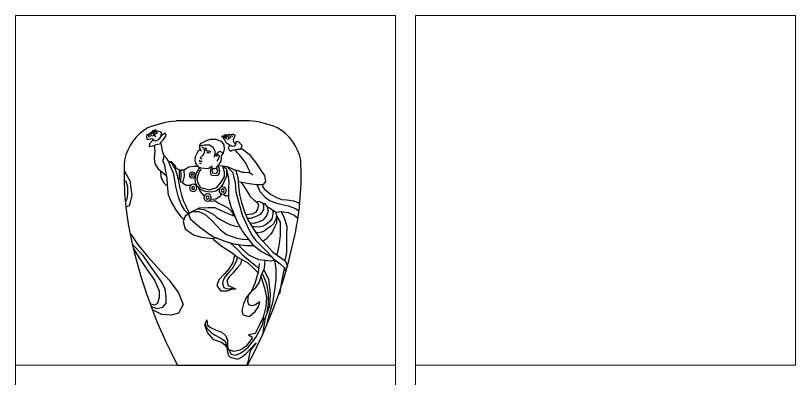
# Model space of a CAD drawing. Header units: millimetres. Extents: x 757294 to 891425, y -262592 to 287632.
# Drawn here: x 840401 to 841181, y -221947 to -221584 of the extents above; entities that cross this region are included whole.
import ezdxf

# ---------------------------------------------------------------- set-up
doc = ezdxf.new("R2010")
doc.units = ezdxf.units.MM
doc.header["$LTSCALE"] = 4
doc.layers.add('家具内线', color=8, linetype='Continuous')
doc.layers.add('家具外线', color=4, linetype='Continuous')
doc.layers.add('家具外轮廓线', color=3, linetype='Continuous', lineweight=15)

# ---------------------------------------------------------------- blocks, each defined once
blk = doc.blocks.new('4')
at = {"layer": '家具内线'}
for p, q in [((94655.98, 7233.85), (94653.94, 7233.25)), ((94657.3, 7232.77), (94655.98, 7233.85)), ((94714.65, 7230.87), (94714.2, 7230.51)), ((94715.31, 7231.63), (94714.65, 7230.87)), ((94716.6, 7231.99), (94715.31, 7231.63)), ((94693.78, 7224.96), (94695.36, 7223.77)), ((94695.23, 7219.66), (94694.04, 7217.8)), ((94695.88, 7222.04), (94695.23, 7219.66)), ((94695.36, 7223.77), (94695.88, 7222.04)), ((94697.33, 7221.65), (94699.18, 7221.65)), ((94697.73, 7220.32), (94699.05, 7220.32)), ((94699.05, 7220.32), (94700.36, 7220.05)), ((94699.18, 7221.65), (94700.89, 7221.25)), ((94668.81, 7209.31), (94667.25, 7213.43)), ((94691.27, 7214.22), (94692.85, 7213.43)), ((94691.67, 7213.96), (94691.8, 7213.43)), ((94691.8, 7213.43), (94693.25, 7212.9)), ((94691.93, 7211.97), (94693.38, 7211.57)), ((94692.85, 7216.61), (94692.33, 7216.21)), ((94692.33, 7216.21), (94693.25, 7215.55)), ((94694.04, 7217.8), (94692.85, 7216.61)), ((94692.85, 7213.43), (94693.91, 7213.43)), ((94693.25, 7215.55), (94693.78, 7215.42)), ((94671.15, 7203.82), (94668.81, 7209.31)), ((94675.64, 7206.56), (94675.83, 7204.6)), ((94713.64, 7209.15), (94718.03, 7204.73)), ((94671.93, 7200.09), (94671.15, 7203.82)), ((94673.1, 7193.42), (94671.93, 7200.09)), ((94675.64, 7201.07), (94675.44, 7197.93)), ((94675.83, 7204.6), (94675.64, 7201.07)), ((94676.93, 7201.28), (94676.74, 7198.17)), ((94676.77, 7205.63), (94677.09, 7203.92)), ((94677.09, 7203.92), (94676.93, 7201.28)), ((94718.03, 7204.73), (94720.23, 7196.43)), ((94675.05, 7184.79), (94673.1, 7193.42)), ((94676.74, 7198.17), (94676.74, 7197.08)), ((94720.23, 7196.43), (94720.78, 7188.97)), ((94720.78, 7188.97), (94722.71, 7181.23)), ((94677.39, 7179.29), (94675.05, 7184.79)), ((94722.71, 7181.23), (94725.73, 7170.72)), ((94680.12, 7174.19), (94677.39, 7179.29)), ((94690.89, 7175.54), (94695.17, 7175.18)), ((94695.17, 7175.18), (94698.91, 7173.21)), ((94737.78, 7175.27), (94736.31, 7172.67)), ((94737.41, 7180.82), (94738.7, 7178.78)), ((94738.7, 7178.78), (94737.78, 7175.27)), ((94742.75, 7175.08), (94741.27, 7172.86)), ((94741.46, 7180.45), (94742.75, 7178.78)), ((94742.75, 7178.78), (94742.75, 7175.08)), ((94745.69, 7177.12), (94746.24, 7174.16)), ((94683, 7171.31), (94680.12, 7174.19)), ((94686.25, 7173.42), (94691.4, 7173.42)), ((94691.4, 7173.42), (94696.17, 7171.31)), ((94696.17, 7171.31), (94701.33, 7166.5)), ((94698.91, 7173.21), (94702.65, 7171.41)), ((94702.65, 7171.41), (94705.32, 7169.08)), ((94705.32, 7169.08), (94708.53, 7167.11)), ((94725.73, 7170.72), (94729.3, 7162.7)), ((94731.15, 7171.01), (94728.95, 7170.82)), ((94733.91, 7171.38), (94731.15, 7171.01)), ((94734.65, 7168.79), (94732.26, 7167.86)), ((94736.31, 7172.67), (94733.91, 7171.38)), ((94737.96, 7170.08), (94734.65, 7168.79)), ((94739.99, 7171.19), (94737.96, 7170.08)), ((94741.27, 7172.86), (94739.99, 7171.19)), ((94744.03, 7168.79), (94742.01, 7166.57)), ((94745.32, 7170.45), (94744.03, 7168.79)), ((94746.24, 7174.16), (94745.32, 7170.45)), ((94750.11, 7171.56), (94749.55, 7168.23)), ((94750.11, 7174.53), (94750.11, 7171.56)), ((94753.05, 7169.9), (94752.13, 7166.94)), ((94753.05, 7169.9), (94755.76, 7165.02)), ((94701.33, 7166.5), (94705.72, 7162.09)), ((94708.53, 7167.11), (94712.63, 7164.6)), ((94712.63, 7164.6), (94715.48, 7163.35)), ((94715.48, 7163.35), (94719.4, 7162.09)), ((94729.3, 7162.7), (94732.87, 7155.51)), ((94732.26, 7167.86), (94730.05, 7167.86)), ((94735.02, 7163.97), (94732.26, 7164.16)), ((94739.99, 7165.45), (94735.02, 7163.97)), ((94742.01, 7166.57), (94739.99, 7165.45)), ((94743.85, 7162.68), (94741.46, 7161.57)), ((94746.06, 7164.16), (94743.85, 7162.68)), ((94747.9, 7165.83), (94746.06, 7164.16)), ((94749.55, 7168.23), (94747.9, 7165.83)), ((94750.56, 7163.79), (94748.27, 7161.57)), ((94752.13, 7166.94), (94750.56, 7163.79)), ((94755.76, 7165.02), (94755.9, 7159.54)), ((94705.72, 7162.09), (94708.39, 7159.01)), ((94708.39, 7159.01), (94713.16, 7155.17)), ((94719.4, 7162.09), (94723.86, 7161.19)), ((94735.39, 7161.2), (94733.36, 7161.2)), ((94738.88, 7161.01), (94735.39, 7161.2)), ((94737.78, 7156.57), (94736.12, 7156.57)), ((94741.27, 7157.12), (94737.78, 7156.57)), ((94741.46, 7161.57), (94738.88, 7161.01)), ((94743.11, 7157.86), (94741.27, 7157.12)), ((94745.87, 7159.9), (94743.11, 7157.86)), ((94748.27, 7161.57), (94745.87, 7159.9)), ((94755.9, 7159.54), (94755.9, 7154.33)), ((94713.16, 7155.17), (94721.37, 7152.29)), ((94721.37, 7152.29), (94725.76, 7151.52)), ((94725.76, 7151.52), (94730.54, 7151.33)), ((94732.87, 7155.51), (94736.17, 7150.81)), ((94736.17, 7150.81), (94741.67, 7145.28)), ((94755.9, 7154.33), (94755.08, 7148.03)), ((94647.01, 7138.55), (94638.43, 7147.54)), ((94716.66, 7147.98), (94721.65, 7143.52)), ((94724.63, 7144.85), (94722.72, 7147.49)), ((94726.55, 7142.92), (94724.63, 7144.85)), ((94741.67, 7145.28), (94746.34, 7140.58)), ((94754.53, 7144.74), (94753.58, 7140.08)), ((94755.08, 7148.03), (94754.53, 7144.74)), ((94651.72, 7131.84), (94647.01, 7138.55)), ((94721.65, 7143.52), (94726.08, 7139.05)), ((94726.08, 7139.05), (94736.62, 7130.41)), ((94731.09, 7138.83), (94726.55, 7142.92)), ((94738.98, 7134.98), (94731.09, 7138.83)), ((94746.34, 7140.58), (94750.46, 7135.88)), ((94753.58, 7140.08), (94753.04, 7139.39)), ((94656.42, 7125.13), (94651.72, 7131.84)), ((94720.66, 7133.18), (94717.75, 7128)), ((94721.92, 7137.13), (94720.66, 7133.18)), ((94743.76, 7134.5), (94738.98, 7134.98)), ((94748.55, 7134.02), (94743.76, 7134.5)), ((94751.36, 7134.85), (94748.55, 7134.02)), ((94750.46, 7135.88), (94755.96, 7132.01)), ((94751.36, 7134.85), (94752.53, 7128.02)), ((94755.96, 7132.01), (94759.53, 7128.42)), ((94759.91, 7135.46), (94759.67, 7134.73)), ((94715.52, 7125.59), (94712.27, 7121.8)), ((94717.75, 7128), (94715.52, 7125.59)), ((94736.62, 7130.41), (94738.84, 7128.17)), ((94743.28, 7126.8), (94746.63, 7119.58)), ((94752.53, 7128.02), (94752.53, 7118.83)), ((94759.53, 7128.42), (94760.27, 7125.62)), ((94661.91, 7117.24), (94656.42, 7125.13)), ((94712.27, 7121.8), (94710.72, 7118.87)), ((94741.89, 7123.71), (94744.1, 7118.97)), ((94746.63, 7119.58), (94747.83, 7108.04)), ((94664.66, 7111.71), (94661.91, 7117.24)), ((94710.72, 7118.87), (94710.21, 7116.11)), ((94710.21, 7116.11), (94711.24, 7113.18)), ((94711.24, 7113.18), (94713.81, 7111.97)), ((94744.1, 7118.97), (94745.21, 7114.79)), ((94745.21, 7114.79), (94746.32, 7108.09)), ((94752.53, 7118.83), (94751.13, 7109.41)), ((94665.44, 7105.79), (94664.66, 7111.71)), ((94713.81, 7111.97), (94719.34, 7112.56)), ((94746.32, 7108.09), (94746.32, 7100)), ((94747.83, 7108.04), (94747.35, 7098.17)), ((94751.13, 7109.41), (94749.73, 7100.93)), ((94662.7, 7097.51), (94665.44, 7100.66)), ((94665.44, 7100.66), (94665.44, 7105.79)), ((94738.99, 7098.18), (94739.68, 7101.8)), ((94749.73, 7100.93), (94747.15, 7091.98)), ((94653.68, 7097.9), (94657.99, 7096.32)), ((94657.99, 7096.32), (94662.7, 7097.51)), ((94747.35, 7098.17), (94744, 7089.03)), ((94746.32, 7100), (94745.21, 7093.59)), ((94741.47, 7082.87), (94743.13, 7088.98)), ((94744, 7089.03), (94742.57, 7080.85)), ((94747.15, 7091.98), (94745.04, 7083.73)), ((94696.38, 7083.98), (94697.67, 7080.65)), ((94736.5, 7073.43), (94741.47, 7082.87)), ((94745.04, 7083.73), (94745.04, 7082.79)), ((94697.67, 7080.65), (94700.98, 7077.32)), ((94700.98, 7077.32), (94704.29, 7075.1)), ((94742.57, 7080.85), (94742.06, 7075.96)), ((94704.29, 7075.1), (94708.9, 7072.87)), ((94708.9, 7072.87), (94712.21, 7070.47)), ((94712.21, 7070.47), (94713.31, 7066.95)), ((94730.61, 7066.02), (94736.5, 7073.43)), ((94713.31, 7066.95), (94716.99, 7060.1)), ((94726.93, 7062.69), (94730.61, 7066.02)), ((94716.99, 7060.1), (94720.12, 7059.17)), ((94720.12, 7059.17), (94723.8, 7060.65)), ((94723.8, 7060.65), (94726.93, 7062.69))]:
    blk.add_line(p, q, dxfattribs=at)
at = {"layer": '家具内线', "extrusion": (0, 0, -1)}
for centre, major_axis in [((94696.94, 7223.1), (0, 0.75)), ((94686.17, 7202.39), (0, 0.969)), ((94686.79, 7192.23), (0, 1.21)), ((94710.25, 7190.16), (0, 1.21)), ((94698.28, 7184.53), (0, 1.21))]:
    blk.add_ellipse(centre, major_axis=major_axis, ratio=0.992754, dxfattribs=at)
at = {"layer": '家具外线'}
for p, q in [((94731.14, 7245.56), (94673.34, 7245.56)), ((94654.54, 7237.47), (94653.82, 7236.38)), ((94655.5, 7237.47), (94654.54, 7237.47)), ((94655.02, 7236.99), (94654.9, 7235.42)), ((94656.1, 7237.83), (94655.02, 7236.99)), ((94656.82, 7238.31), (94656.1, 7237.83)), ((94656.22, 7235.9), (94656.46, 7237.11)), ((94656.46, 7237.11), (94657.18, 7237.71)), ((94657.18, 7237.71), (94656.82, 7238.31)), ((94657.06, 7237.35), (94657.3, 7236.62)), ((94658.5, 7237.35), (94657.06, 7237.35)), ((94660.77, 7236.87), (94658.5, 7237.35)), ((94661.73, 7235.9), (94660.77, 7236.87)), ((94650.11, 7234.94), (94649.87, 7232.65)), ((94649.87, 7232.65), (94650.11, 7230.96)), ((94650.11, 7234.94), (94651.19, 7234.7)), ((94650.11, 7230.96), (94651.91, 7231.08)), ((94651.19, 7234.7), (94651.43, 7233.13)), ((94651.43, 7233.13), (94651.91, 7232.77)), ((94651.79, 7235.18), (94653.11, 7236.26)), ((94651.79, 7233.97), (94651.79, 7235.18)), ((94652.27, 7233.37), (94651.79, 7233.97)), ((94651.91, 7232.77), (94652.27, 7233.37)), ((94651.91, 7231.08), (94654.06, 7231.56)), ((94653.11, 7234.33), (94652.99, 7233.13)), ((94653.11, 7236.26), (94654.06, 7236.5)), ((94653.23, 7234.94), (94653.11, 7234.33)), ((94654.06, 7235.78), (94653.23, 7234.94)), ((94654.06, 7236.5), (94654.06, 7235.78)), ((94654.06, 7231.56), (94655.14, 7230.84)), ((94654.9, 7235.42), (94655.86, 7234.33)), ((94655.14, 7230.84), (94655.5, 7229.75)), ((94655.86, 7234.33), (94656.58, 7233.85)), ((94656.82, 7234.94), (94656.22, 7235.9)), ((94657.78, 7235.42), (94656.82, 7234.94)), ((94657.3, 7236.62), (94658.38, 7236.14)), ((94658.38, 7236.14), (94657.78, 7235.42)), ((94661.14, 7233.16), (94658.94, 7230.46)), ((94662.11, 7234.14), (94661.14, 7233.16)), ((94661.14, 7228.5), (94663.33, 7230.7)), ((94661.49, 7233.61), (94661.73, 7235.9)), ((94664.55, 7235.61), (94662.11, 7234.14)), ((94663.33, 7230.7), (94665.28, 7233.89)), ((94665.28, 7233.89), (94664.55, 7235.61)), ((94697.27, 7229.82), (94700.69, 7231.04)), ((94700.69, 7231.04), (94704.91, 7230.83)), ((94704.91, 7230.83), (94709.12, 7229.42)), ((94709.32, 7233.41), (94710.62, 7233.68)), ((94709.32, 7233.41), (94710.76, 7232.1)), ((94710.62, 7233.68), (94711.65, 7232.93)), ((94710.76, 7232.1), (94711.58, 7230.52)), ((94711.31, 7234.24), (94713.02, 7234.65)), ((94711.31, 7234.24), (94711.92, 7233.55)), ((94711.58, 7230.52), (94713.02, 7228.17)), ((94711.65, 7232.93), (94712.88, 7231.69)), ((94711.92, 7233.55), (94713.29, 7233.62)), ((94713.15, 7233.13), (94712.81, 7233.27)), ((94712.88, 7231.69), (94713.57, 7231.2)), ((94713.02, 7234.65), (94714.8, 7234.37)), ((94713.36, 7232.03), (94713.15, 7233.13)), ((94713.29, 7233.62), (94714.18, 7233.41)), ((94713.57, 7231.2), (94713.36, 7232.03)), ((94713.91, 7234.51), (94715.69, 7234.86)), ((94714.18, 7233.41), (94714.8, 7232.51)), ((94714.8, 7234.37), (94715.76, 7233.68)), ((94714.8, 7232.51), (94715.21, 7231.69)), ((94715.69, 7234.86), (94716.92, 7234.58)), ((94715.76, 7233.68), (94716.51, 7232.72)), ((94716.92, 7234.58), (94718.02, 7234.92)), ((94716.92, 7234.58), (94717.81, 7232.93)), ((94718.02, 7234.92), (94718.91, 7235.06)), ((94718.98, 7231.62), (94718.7, 7230.24)), ((94718.91, 7235.06), (94720, 7234.17)), ((94719.66, 7232.86), (94718.98, 7231.62)), ((94720, 7234.17), (94719.66, 7232.86)), ((94652.12, 7227.27), (94651.87, 7225.06)), ((94651.87, 7225.06), (94655.77, 7226.04)), ((94654.56, 7229.97), (94652.12, 7227.27)), ((94656.75, 7229.48), (94654.56, 7229.97)), ((94655.77, 7226.04), (94657.48, 7226.78)), ((94655.77, 7226.04), (94656.26, 7221.38)), ((94658.94, 7230.46), (94656.75, 7229.48)), ((94657.48, 7226.78), (94661.33, 7227.55)), ((94661.87, 7224.82), (94661.14, 7228.5)), ((94662.36, 7221.38), (94661.87, 7224.82)), ((94691.85, 7225.58), (94693.26, 7227.8)), ((94691.85, 7225.58), (94695.87, 7226.39)), ((94691.85, 7225.58), (94691.93, 7223.5)), ((94693.26, 7227.8), (94697.27, 7229.82)), ((94695.87, 7226.39), (94699.88, 7226.39)), ((94699.88, 7226.39), (94702.5, 7224.77)), ((94702.5, 7224.77), (94703.9, 7221.74)), ((94709.12, 7229.42), (94711.13, 7226.39)), ((94711.13, 7226.39), (94711.53, 7222.95)), ((94713.02, 7228.17), (94714.39, 7227.42)), ((94714.39, 7227.42), (94716.03, 7226.24)), ((94715.14, 7225.14), (94714.59, 7224.11)), ((94716.85, 7225.87), (94715.14, 7225.14)), ((94716.03, 7226.24), (94717.67, 7225.49)), ((94717.67, 7225.49), (94719.87, 7225.62)), ((94718.7, 7230.24), (94719.18, 7228.17)), ((94719.18, 7228.17), (94720.72, 7227.46)), ((94719.87, 7225.62), (94720.82, 7227)), ((94720.77, 7227.44), (94720.72, 7227.46)), ((94722.22, 7229.06), (94720.77, 7228.74)), ((94720.77, 7228.74), (94720.77, 7227.44)), ((94720.82, 7227), (94720.77, 7227.44)), ((94723.5, 7227.93), (94722.22, 7229.06)), ((94725.6, 7225.99), (94723.5, 7227.93)), ((94724.95, 7223.56), (94725.6, 7225.99)), ((94656.26, 7221.38), (94655.77, 7215.98)), ((94663.55, 7218.14), (94662.36, 7221.38)), ((94663.55, 7218.14), (94663.35, 7215.39)), ((94665.89, 7215.59), (94663.55, 7218.14)), ((94689.69, 7219.52), (94688.51, 7217.01)), ((94690.88, 7221.51), (94689.69, 7219.52)), ((94692.33, 7222.57), (94690.88, 7221.51)), ((94691.93, 7223.5), (94692.72, 7222.31)), ((94692.72, 7222.31), (94693.38, 7221.65)), ((94703.1, 7216.89), (94706.31, 7220.33)), ((94703.9, 7221.74), (94703.9, 7217.9)), ((94705.31, 7217.29), (94706.71, 7218.91)), ((94706.31, 7220.33), (94707.72, 7221.34)), ((94706.71, 7218.91), (94707.52, 7217.5)), ((94707.72, 7221.34), (94709.53, 7220.73)), ((94710.53, 7219.92), (94709.12, 7217.9)), ((94709.53, 7220.73), (94710.13, 7220.12)), ((94711.53, 7222.95), (94710.53, 7219.92)), ((94714.59, 7224.11), (94715.35, 7222.39)), ((94715.35, 7222.39), (94716.58, 7221.42)), ((94716.58, 7221.42), (94718.15, 7222.11)), ((94718.15, 7222.11), (94719.18, 7222.52)), ((94719.18, 7222.52), (94720.82, 7222.8)), ((94720.68, 7222.04), (94719.18, 7222.52)), ((94722.13, 7220.01), (94720.68, 7222.04)), ((94720.82, 7222.8), (94721.85, 7223.14)), ((94721.85, 7223.14), (94724.11, 7223.07)), ((94723.77, 7218.23), (94722.13, 7220.01)), ((94725.54, 7216.07), (94723.77, 7218.23)), ((94724.11, 7223.07), (94724.95, 7223.56)), ((94727.05, 7221.94), (94724.95, 7223.56)), ((94732.36, 7217.88), (94727.05, 7221.94)), ((94655.77, 7215.98), (94656.51, 7211.32)), ((94663.35, 7215.39), (94662.57, 7214.02)), ((94662.57, 7214.02), (94663.94, 7210.68)), ((94667.25, 7213.43), (94665.89, 7215.59)), ((94669.55, 7212.81), (94667.4, 7213.12)), ((94670.37, 7211.08), (94668.47, 7212.97)), ((94671.29, 7211.47), (94669.55, 7212.81)), ((94688.51, 7217.01), (94688.24, 7214.22)), ((94688.24, 7214.22), (94688.77, 7211.84)), ((94703.9, 7217.9), (94703.1, 7216.89)), ((94706.91, 7215.68), (94705.71, 7213.46)), ((94708.72, 7213.25), (94706.51, 7210.02)), ((94707.52, 7217.5), (94706.91, 7215.68)), ((94708.92, 7216.08), (94708.72, 7213.25)), ((94709.12, 7217.9), (94708.92, 7216.08)), ((94728.33, 7212.43), (94725.54, 7216.07)), ((94729.82, 7208.96), (94728.33, 7212.43)), ((94737.19, 7211.89), (94732.36, 7217.88)), ((94632, 7205.94), (94636.62, 7197.81)), ((94656.51, 7211.32), (94658.94, 7207.4)), ((94658.94, 7207.4), (94661.63, 7205.19)), ((94663.94, 7210.68), (94664.52, 7206.76)), ((94664.52, 7206.76), (94665.89, 7199.89)), ((94672.71, 7207.15), (94670.37, 7211.08)), ((94672.41, 7209.93), (94671.29, 7211.47)), ((94673.43, 7207.97), (94672.41, 7209.93)), ((94674.27, 7201.86), (94672.71, 7207.15)), ((94675.07, 7206.95), (94673.43, 7207.97)), ((94677.01, 7205.96), (94675.07, 7206.95)), ((94677.25, 7206.29), (94676.77, 7205.63)), ((94678.02, 7206.39), (94677.25, 7206.29)), ((94679.1, 7206.39), (94678.02, 7206.39)), ((94679.83, 7206.58), (94679.1, 7206.39)), ((94679.47, 7206.21), (94679.65, 7201.64)), ((94683.46, 7208.59), (94679.83, 7206.58)), ((94687.46, 7209.32), (94683.46, 7208.59)), ((94690.18, 7209.32), (94687.46, 7209.32)), ((94688.77, 7211.84), (94690.48, 7209.19)), ((94690.17, 7206.06), (94688.86, 7203.1)), ((94692.03, 7208.47), (94690.17, 7206.06)), ((94690.48, 7209.19), (94692.99, 7208.13)), ((94693.01, 7207.11), (94691.38, 7204.65)), ((94692.99, 7208.13), (94698.78, 7207.73)), ((94698.78, 7207.73), (94701.81, 7209.72)), ((94700.72, 7207.38), (94700.22, 7205.54)), ((94702.29, 7208.63), (94700.72, 7207.38)), ((94702.61, 7207.66), (94701.74, 7206.43)), ((94701.74, 7206.43), (94702.09, 7204.14)), ((94703.84, 7207.49), (94702.44, 7207.49)), ((94705.07, 7207.66), (94703.84, 7207.49)), ((94705.24, 7208.9), (94705.07, 7207.66)), ((94706.51, 7209.41), (94705.24, 7208.9)), ((94706.47, 7206.43), (94705.42, 7207.84)), ((94706.47, 7205.2), (94706.47, 7206.43)), ((94706.51, 7210.02), (94706.51, 7209.41)), ((94707.52, 7208.13), (94706.51, 7209.41)), ((94706.87, 7209.98), (94710.13, 7209.78)), ((94708.02, 7205.62), (94707.52, 7208.13)), ((94710.13, 7209.78), (94712.99, 7207.73)), ((94710.13, 7209.78), (94713.64, 7209.15)), ((94711.76, 7204.86), (94710.54, 7208.75)), ((94712.99, 7207.73), (94714.41, 7202.6)), ((94713.51, 7201.67), (94713.51, 7206.17)), ((94713.64, 7209.15), (94716.95, 7207.91)), ((94716.95, 7207.91), (94720.81, 7205.97)), ((94718.88, 7206.94), (94722.45, 7206.04)), ((94720.81, 7205.97), (94722.38, 7200.87)), ((94722.45, 7206.04), (94725.43, 7204.7)), ((94731.46, 7205.8), (94729.82, 7208.96)), ((94732.01, 7203.91), (94731.46, 7205.8)), ((94741.06, 7205.9), (94737.19, 7211.89)), ((94743.63, 7202.01), (94741.06, 7205.9)), ((94660.9, 7205.43), (94661.14, 7201.02)), ((94661.14, 7201.02), (94663.33, 7196.6)), ((94661.63, 7205.19), (94665.28, 7202)), ((94665.89, 7199.89), (94666.28, 7194.4)), ((94675.44, 7197.54), (94674.27, 7201.86)), ((94679.65, 7201.64), (94678.38, 7196.16)), ((94688.86, 7203.1), (94688.21, 7198.93)), ((94691.38, 7204.65), (94689.75, 7199.53)), ((94689.75, 7199.53), (94690.16, 7196.86)), ((94700.22, 7205.54), (94700.88, 7202.7)), ((94700.88, 7202.7), (94703.54, 7202.03)), ((94702.09, 7204.14), (94705.07, 7203.79)), ((94703.54, 7202.03), (94706.53, 7202.45)), ((94705.07, 7203.79), (94706.47, 7205.2)), ((94706.53, 7202.45), (94707.77, 7203.87)), ((94707.77, 7203.87), (94708.02, 7205.62)), ((94708.91, 7196.65), (94711.76, 7201.17)), ((94711.76, 7201.17), (94711.76, 7204.86)), ((94712.31, 7199.15), (94713.51, 7201.67)), ((94714.41, 7202.6), (94715.03, 7197.27)), ((94722.38, 7200.87), (94722.86, 7193.84)), ((94725.43, 7204.7), (94727.62, 7204.86)), ((94727.62, 7204.86), (94730.99, 7204.38)), ((94730.99, 7204.38), (94733.03, 7203.44)), ((94733.03, 7203.44), (94733.82, 7202.41)), ((94744.6, 7197.31), (94743.63, 7202.01)), ((94633.14, 7198.16), (94634.76, 7193.42)), ((94634.76, 7193.42), (94634.76, 7188.39)), ((94636.62, 7197.81), (94638.18, 7186.18)), ((94663.33, 7196.6), (94665.53, 7194.15)), ((94666.28, 7194.4), (94667.06, 7186.75)), ((94676.42, 7191.65), (94675.44, 7197.54)), ((94676.74, 7197.08), (94678.38, 7196.89)), ((94678.38, 7196.16), (94681.28, 7194.52)), ((94681.28, 7194.52), (94685.1, 7194.33)), ((94688.21, 7198.93), (94688.54, 7195.09)), ((94688.54, 7195.09), (94691.81, 7191.47)), ((94690.16, 7196.86), (94692.6, 7192.55)), ((94705.65, 7192.55), (94708.91, 7196.65)), ((94708.71, 7192.56), (94711, 7195.64)), ((94711, 7195.64), (94712.31, 7199.15)), ((94715.03, 7197.27), (94714.82, 7191.94)), ((94722.62, 7197.35), (94725.44, 7196.82)), ((94722.86, 7193.84), (94723.59, 7187.04)), ((94724.71, 7196.74), (94727.11, 7193.59)), ((94725.44, 7196.82), (94731.39, 7195.69)), ((94727.11, 7193.59), (94729.68, 7189.34)), ((94731.39, 7195.69), (94737.03, 7194.88)), ((94737.03, 7194.88), (94742.67, 7194.88)), ((94737.23, 7194.89), (94739.8, 7189.34)), ((94741.46, 7193.96), (94743.3, 7191.56)), ((94742.67, 7194.88), (94744.6, 7197.31)), ((94634.76, 7188.39), (94634.46, 7184.68)), ((94677.78, 7186.55), (94676.42, 7191.65)), ((94690.98, 7192.41), (94692.32, 7189.32)), ((94691.81, 7191.47), (94695.3, 7189.82)), ((94692.32, 7189.32), (94695.19, 7185.85)), ((94692.6, 7192.55), (94699.74, 7190.71)), ((94695.3, 7189.82), (94698.13, 7189.38)), ((94698.13, 7189.38), (94701.73, 7189.05)), ((94699.74, 7190.71), (94705.65, 7192.55)), ((94701.73, 7189.05), (94704.78, 7189.93)), ((94704.78, 7189.93), (94708.71, 7192.56)), ((94708.16, 7185.75), (94709.8, 7187.76)), ((94714.82, 7191.94), (94714.82, 7183.94)), ((94729.68, 7189.34), (94732.07, 7185.26)), ((94739.8, 7189.34), (94743.85, 7184.89)), ((94743.3, 7191.56), (94745.32, 7189.52)), ((94745.32, 7189.52), (94748.63, 7186.93)), ((94633.87, 7182.46), (94632.88, 7181.71)), ((94634.46, 7184.68), (94633.87, 7182.46)), ((94638.18, 7186.18), (94635.93, 7177.87)), ((94667.06, 7186.75), (94669.98, 7180.08)), ((94679.15, 7182.04), (94677.78, 7186.55)), ((94681.1, 7178.12), (94679.15, 7182.04)), ((94695.19, 7185.85), (94695.96, 7185.85)), ((94699.03, 7181.81), (94703.05, 7182)), ((94701.26, 7183.37), (94704.89, 7183.55)), ((94703.05, 7182), (94704.01, 7182.19)), ((94704.01, 7182.19), (94706.88, 7180.07)), ((94704.89, 7183.55), (94708.16, 7185.75)), ((94711.07, 7187.03), (94712.88, 7185.56)), ((94712.88, 7185.56), (94714.52, 7186.48)), ((94714.82, 7183.94), (94716.86, 7176.76)), ((94723.59, 7187.04), (94725.15, 7180.49)), ((94732.07, 7185.26), (94735.2, 7182.49)), ((94735.2, 7182.49), (94737.41, 7180.82)), ((94737.41, 7181.19), (94739.07, 7181.56)), ((94739.07, 7181.56), (94741.46, 7180.45)), ((94743.85, 7184.89), (94747.35, 7182.12)), ((94747.35, 7182.12), (94752.13, 7180.45)), ((94748.63, 7186.93), (94752.5, 7184.89)), ((94752.5, 7184.89), (94756.91, 7183.04)), ((94756.91, 7183.04), (94761.15, 7182.67)), ((94761.15, 7182.67), (94766.48, 7181.93)), ((94766.48, 7181.93), (94770.16, 7180.63)), ((94635.93, 7177.87), (94633.36, 7177)), ((94669.98, 7180.08), (94673.3, 7174.19)), ((94682.27, 7174.98), (94681.1, 7178.12)), ((94684.02, 7172.23), (94682.27, 7174.98)), ((94691.59, 7176.11), (94686.25, 7173.42)), ((94698.85, 7176.49), (94691.59, 7176.11)), ((94704.38, 7176.3), (94698.85, 7176.49)), ((94709.92, 7173.8), (94704.38, 7176.3)), ((94706.88, 7180.07), (94710.9, 7178.34)), ((94710.9, 7178.34), (94714.35, 7176.41)), ((94714.35, 7176.41), (94717.03, 7173.9)), ((94716.86, 7176.76), (94718.49, 7173.28)), ((94725.15, 7180.49), (94727.54, 7173.12)), ((94741.46, 7180.45), (94743.48, 7179.71)), ((94743.48, 7179.71), (94745.69, 7177.12)), ((94745.69, 7177.12), (94747.9, 7176.19)), ((94747.9, 7176.19), (94750.11, 7174.53)), ((94749, 7175.36), (94752.13, 7173.23)), ((94752.13, 7180.45), (94757.47, 7179.15)), ((94757.47, 7179.15), (94762.25, 7177.86)), ((94762.25, 7177.86), (94768.14, 7175.82)), ((94768.14, 7175.82), (94770.71, 7173.97)), ((94770.16, 7180.63), (94771.08, 7179.52)), ((94673.3, 7174.19), (94676.81, 7169.88)), ((94676.81, 7169.88), (94679.34, 7167.13)), ((94680.52, 7169.77), (94678.8, 7165.54)), ((94686.25, 7173.42), (94680.52, 7169.77)), ((94683, 7171.31), (94684.72, 7167.27)), ((94714.69, 7171.69), (94709.92, 7173.8)), ((94719.94, 7169.52), (94714.69, 7171.69)), ((94717.03, 7173.9), (94719.33, 7169.66)), ((94718.49, 7173.28), (94721.4, 7165.77)), ((94727.54, 7173.12), (94730.3, 7166.75)), ((94752.13, 7173.23), (94753.05, 7169.9)), ((94752.87, 7173.04), (94756.55, 7173.42)), ((94753.05, 7169.9), (94752.87, 7164.16)), ((94756.55, 7173.42), (94758.95, 7168.49)), ((94756.55, 7173.42), (94762.25, 7172.67)), ((94762.25, 7172.67), (94767.03, 7170.45)), ((94767.03, 7170.45), (94769.98, 7168.23)), ((94678.8, 7165.54), (94680.52, 7159.59)), ((94684.72, 7167.27), (94691.78, 7161.32)), ((94721.4, 7165.77), (94726.08, 7157.56)), ((94730.3, 7166.75), (94734.52, 7160.05)), ((94752.87, 7164.16), (94751.58, 7161.57)), ((94758.95, 7168.49), (94761.11, 7161.74)), ((94680.52, 7159.59), (94687.01, 7154.98)), ((94691.78, 7161.32), (94697.89, 7156.71)), ((94697.89, 7156.71), (94703.05, 7153.44)), ((94726.08, 7157.56), (94734.03, 7147.31)), ((94734.52, 7160.05), (94738.91, 7153.35)), ((94749.74, 7157.49), (94748.27, 7155.27)), ((94751.58, 7161.57), (94749.74, 7157.49)), ((94761.11, 7161.74), (94760.87, 7154.02)), ((94637.2, 7155.51), (94642.69, 7147.62)), ((94687.01, 7154.98), (94693.5, 7153.06)), ((94693.5, 7153.06), (94702.47, 7152.1)), ((94702.47, 7152.1), (94705.53, 7152.68)), ((94702.61, 7151.6), (94709.05, 7146.27)), ((94703.05, 7153.44), (94712.02, 7149.79)), ((94738.91, 7153.35), (94745.24, 7146.49)), ((94744.77, 7151.57), (94742.38, 7149.9)), ((94746.98, 7153.79), (94744.77, 7151.57)), ((94748.27, 7155.27), (94746.98, 7153.79)), ((94760.87, 7154.02), (94760.87, 7147.03)), ((94639.1, 7144.36), (94643.48, 7137.36)), ((94642.69, 7147.62), (94650.93, 7137.36)), ((94709.05, 7146.27), (94717.75, 7140.55)), ((94712.02, 7149.79), (94720.23, 7147.49)), ((94720.23, 7147.49), (94728.82, 7146.53)), ((94728.82, 7146.53), (94734.93, 7146.53)), ((94734.03, 7147.31), (94740.96, 7141.57)), ((94745.24, 7146.49), (94750.11, 7141.26)), ((94760.87, 7147.03), (94760.87, 7140.76)), ((94717.75, 7140.55), (94721.92, 7137.13)), ((94719.5, 7138.87), (94718.24, 7132.82)), ((94740.96, 7141.57), (94749.93, 7136.85)), ((94750.11, 7141.26), (94756.93, 7136.35)), ((94760.87, 7140.76), (94759.91, 7135.46)), ((94643.48, 7137.36), (94649.75, 7127.89)), ((94650.93, 7137.36), (94658.38, 7129.07)), ((94718.24, 7132.82), (94715.39, 7128.04)), ((94721.92, 7137.13), (94730.24, 7132.56)), ((94724.43, 7131.62), (94722.03, 7129.04)), ((94725.12, 7135.07), (94724.43, 7131.62)), ((94730.24, 7132.56), (94735.16, 7127.99)), ((94739.22, 7132.1), (94738.5, 7125.36)), ((94743.76, 7134.5), (94743.28, 7128.25)), ((94756.93, 7136.35), (94760.18, 7133.9)), ((94760.18, 7133.9), (94761.64, 7129.49)), ((94649.75, 7127.89), (94656.03, 7118.82)), ((94658.38, 7129.07), (94667.8, 7118.82)), ((94715.39, 7128.04), (94711.59, 7123.9)), ((94722.03, 7129.04), (94718.26, 7124.38)), ((94735.16, 7127.99), (94738.19, 7124.94)), ((94738.5, 7125.36), (94735.87, 7116.22)), ((94743.28, 7128.25), (94740.65, 7121.99)), ((94759.32, 7129.19), (94758.15, 7124.25)), ((94707.16, 7119.13), (94705.57, 7114.67)), ((94711.59, 7123.9), (94707.16, 7119.13)), ((94715.35, 7121.45), (94713.64, 7118.7)), ((94718.26, 7124.38), (94715.35, 7121.45)), ((94740.65, 7121.99), (94739.22, 7117.42)), ((94740.65, 7121.99), (94743.49, 7112.76)), ((94758.15, 7124.25), (94757.22, 7118.83)), ((94656.03, 7118.82), (94659.95, 7110.53)), ((94667.8, 7118.82), (94675.25, 7108.95)), ((94705.57, 7114.67), (94708.42, 7110.53)), ((94713.64, 7118.7), (94714.67, 7114.73)), ((94714.67, 7114.73), (94717.92, 7113.01)), ((94717.92, 7113.01), (94720.77, 7112.12)), ((94735.87, 7116.22), (94732.76, 7109.72)), ((94739.22, 7117.42), (94736.11, 7112.61)), ((94757.22, 7118.83), (94755.34, 7107.99)), ((94659.95, 7110.53), (94659.95, 7105)), ((94675.25, 7108.95), (94678.78, 7099.48)), ((94708.42, 7110.53), (94713.8, 7110.53)), ((94713.8, 7110.53), (94717.6, 7111.8)), ((94717.6, 7111.8), (94720.77, 7112.12)), ((94732.76, 7109.72), (94729.23, 7105.42)), ((94730.08, 7101.98), (94730.77, 7106.98)), ((94730.77, 7106.98), (94732.76, 7109.72)), ((94736.11, 7112.61), (94732.76, 7109.72)), ((94743.49, 7112.76), (94745, 7105.14)), ((94659.95, 7105), (94658.38, 7100.27)), ((94729.23, 7105.42), (94726.83, 7100.08)), ((94730.94, 7099.22), (94730.08, 7101.98)), ((94739.68, 7101.8), (94736.42, 7099.22)), ((94745, 7105.14), (94744.63, 7097.9)), ((94656.03, 7099.09), (94652.57, 7100.14)), ((94661.91, 7091.59), (94654.4, 7095.27)), ((94658.38, 7100.27), (94656.03, 7099.09)), ((94678.78, 7099.48), (94675.25, 7092.77)), ((94726.83, 7100.08), (94725.46, 7094.91)), ((94725.46, 7094.91), (94726.31, 7091.29)), ((94733.51, 7098.53), (94730.94, 7099.22)), ((94736.42, 7099.22), (94733.51, 7098.53)), ((94735.91, 7094.05), (94738.99, 7098.18)), ((94744.63, 7097.9), (94742.35, 7089.53)), ((94669.36, 7091.19), (94661.91, 7091.59)), ((94675.25, 7092.77), (94669.36, 7091.19)), ((94726.31, 7091.29), (94731.28, 7089.91)), ((94731.28, 7089.91), (94735.91, 7094.05)), ((94742.35, 7089.53), (94738.95, 7082.29)), ((94696.18, 7083.43), (94697.69, 7087.24)), ((94698.07, 7077.34), (94696.18, 7083.43)), ((94697.69, 7087.24), (94698.22, 7083.24)), ((94698.22, 7083.24), (94700.61, 7081.39)), ((94738.95, 7082.29), (94735.92, 7076.58)), ((94703.19, 7071.39), (94698.07, 7077.34)), ((94700.61, 7081.39), (94705.03, 7079.17)), ((94705.03, 7079.17), (94709.45, 7077.5)), ((94709.45, 7077.5), (94712.76, 7074.73)), ((94735.92, 7076.58), (94730.62, 7075.44)), ((94708.67, 7069.73), (94703.19, 7071.39)), ((94712.45, 7067.06), (94708.67, 7069.73)), ((94712.76, 7074.73), (94714.05, 7071.21)), ((94714.05, 7071.21), (94714.05, 7067.69)), ((94730.62, 7075.44), (94733.27, 7073.91)), ((94733.65, 7072.77), (94731, 7069.34)), ((94733.27, 7073.91), (94733.65, 7072.77)), ((94715.52, 7063.62), (94712.45, 7067.06)), ((94714.05, 7067.69), (94713.86, 7062.87)), ((94719.2, 7062.13), (94715.52, 7063.62)), ((94726.08, 7064.39), (94723.81, 7063.25)), ((94728.73, 7066.3), (94726.08, 7064.39)), ((94728.59, 7060.28), (94732.09, 7063.99)), ((94731, 7069.34), (94728.73, 7066.3)), ((94733.19, 7064.36), (94731.72, 7061.76)), ((94732.09, 7063.99), (94736.87, 7068.99)), ((94736.87, 7068.99), (94733.19, 7064.36)), ((94713.86, 7062.87), (94714.97, 7058.99)), ((94714.97, 7058.99), (94716.07, 7057.69)), ((94716.07, 7057.69), (94722.33, 7056.21)), ((94723.81, 7063.25), (94719.2, 7062.13)), ((94722.33, 7056.21), (94725.28, 7057.69)), ((94725.28, 7057.69), (94728.59, 7060.28)), ((94731.72, 7061.76), (94730.25, 7053.8)), ((94674.49, 7051.4), (94729.99, 7051.4)), ((94730.25, 7053.8), (94729.45, 7051.4))]:
    blk.add_line(p, q, dxfattribs=at)
at = {"layer": '家具外线', "extrusion": (0, 0, -1)}
blk.add_ellipse((94679.03, 7173.23), major_axis=(0, 72.55), ratio=0.992754, start_param=5.885606, end_param=6.204085, dxfattribs=at)
at = {"layer": '家具外线'}
for centre, major_axis, start_param, end_param in [((94725.45, 7173.23), (0, 72.55), -0.397579, -0.079101), ((94669.39, 7206.72), (0, 38.13), 0.503008, 1.368827), ((94735.09, 7206.72), (0, 38.13), -1.368827, -0.503008), ((94852.28, 7201.96), (0, 221.92), 1.514878, 1.786331), ((94552.21, 7201.96), (0, 221.92), 4.496854, 4.768308), ((95005.27, 7231.69), (0, 378.84), 1.775993, 2.06678), ((94399.22, 7231.69), (0, 378.84), 4.216405, 4.507192)]:
    blk.add_ellipse(centre, major_axis=major_axis, ratio=0.992754, start_param=start_param, end_param=end_param, dxfattribs=at)
at = {"layer": '家具外线', "extrusion": (0, 0, -1)}
for centre, major_axis in [((94686.17, 7202.39), (0, 2.34)), ((94686.79, 7192.23), (0, 2.93)), ((94698.28, 7184.53), (0, 2.93)), ((94710.25, 7190.16), (0, 2.93))]:
    blk.add_ellipse(centre, major_axis=major_axis, ratio=0.992754, dxfattribs=at)

msp = doc.modelspace()

# ---------------------------------------------------------------- linework, layer by layer
at = {"layer": '家具外轮廓线', "color": 1, "ltscale": 5}
for p, q in [((840781.16, -221584.15), (840401.16, -221584.15)), ((840401.16, -221584.15), (840401.16, -223044.15)), ((840781.16, -221584.15), (840781.16, -221954.15)), ((840801.16, -221584.15), (840801.16, -221954.15)), ((841181.16, -221584.15), (840801.16, -221584.15)), ((841181.16, -221584.15), (841181.16, -221934.15)), ((840781.16, -221934.15), (840401.16, -221934.15)), ((841181.16, -221934.15), (840801.16, -221934.15))]:
    msp.add_line(p, q, dxfattribs=at)

# ---------------------------------------------------------------- block references
at = {"layer": '家具内线', "xscale": 1.260000000009313, "yscale": 1.260000000009313, "zscale": 1.259999999994761}
msp.add_blockref('4', (721273.39, -230818.91), dxfattribs=at)

doc.saveas('drawing.dxf')
